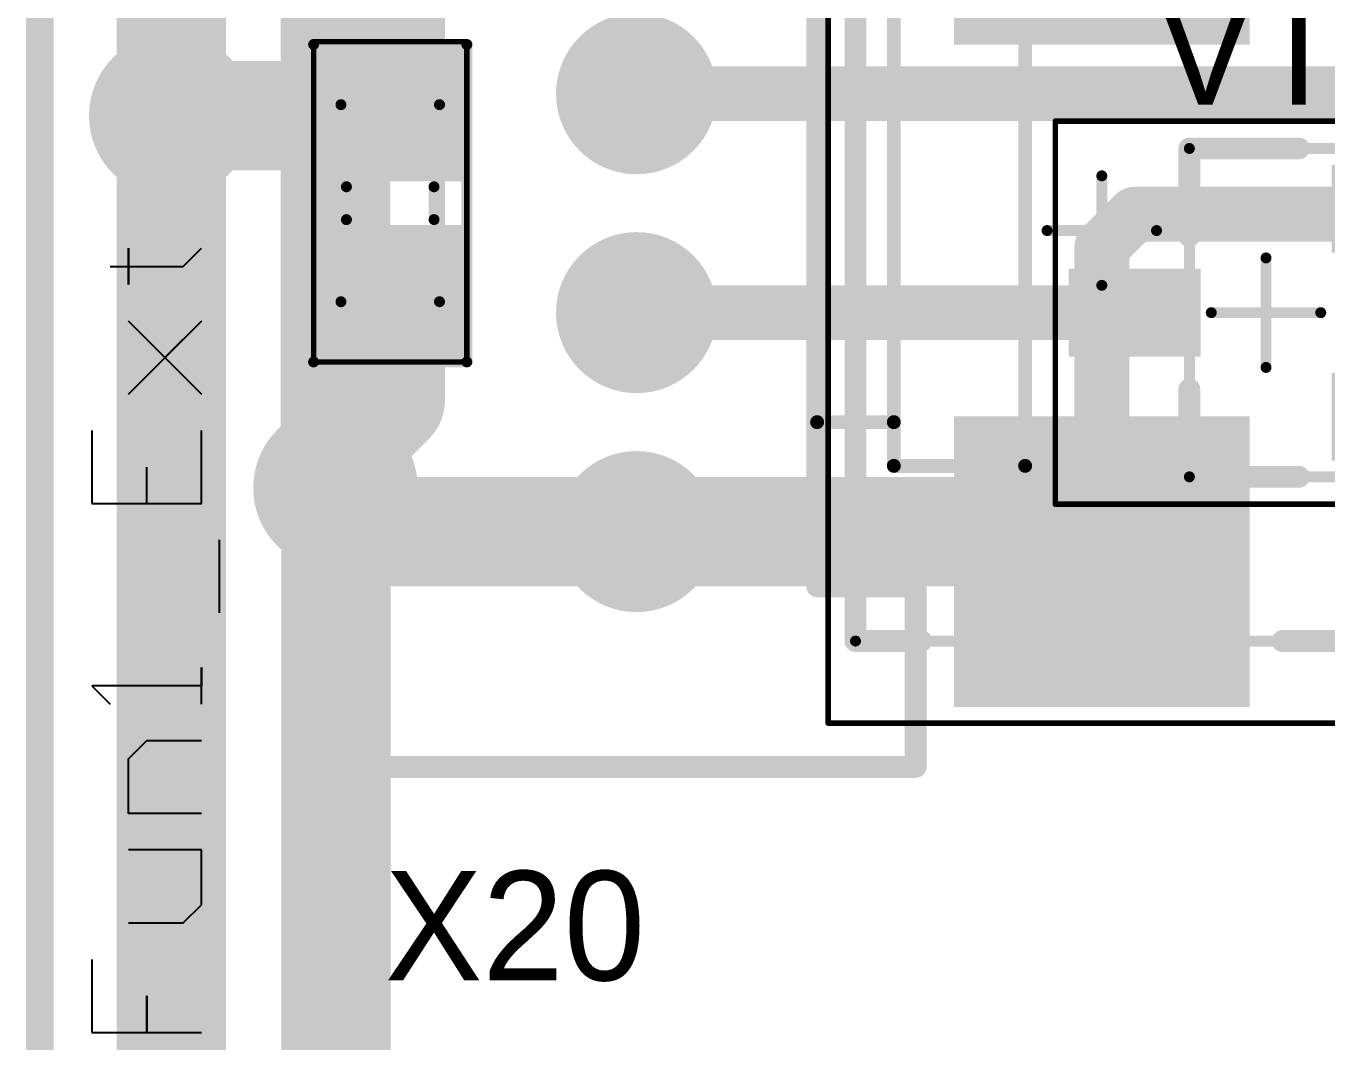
# Model space of a CAD drawing. Header units: millimetres. Extents: x 29 to 180, y 30 to 200.
# Drawn here: x 29.87 to 41.76, y 171.74 to 181.02 of the extents above; entities that cross this region are included whole.
import ezdxf

# ---------------------------------------------------------------- set-up
doc = ezdxf.new("R2010")
doc.units = ezdxf.units.MM
for name, color, linetype in [('BottomLayer', 5, 'Continuous'), ('BottomOverlay', 54, 'Continuous'), ('BottomPaste', 16, 'Continuous'), ('BottomSolder', 6, 'Continuous'), ('Mechanical1', 6, 'Continuous'), ('Mechanical13', 56, 'Continuous'), ('Mechanical15', 56, 'Continuous'), ('MultiLayer', 9, 'Continuous'), ('PadHoleLayer', 156, 'Continuous'), ('TopLayer', 1, 'Continuous'), ('TopOverlay', 2, 'Continuous'), ('TopPaste', 8, 'Continuous'), ('TopSolder', 216, 'Continuous'), ('ViaHoleLayer', 16, 'Continuous')]:
    doc.layers.add(name, color=color, linetype=linetype)

# ---------------------------------------------------------------- blocks, each defined once
blk = doc.blocks.new('TAJD_B_340')
at = {"layer": 'BottomLayer'}
for points in [[(-4.24999912, 1.25000004), (-4.24999912, -1.25000004), (-1.80000148, 1.25000004), (-1.80000148, -1.25000004)], [(1.80000148, 1.25000004), (1.80000148, -1.25000004), (4.24999912, 1.25000004), (4.24999912, -1.25000004)]]:
    blk.add_solid(points, dxfattribs=at)
at = {"layer": 'BottomOverlay'}
for p, q in [((-0.11723878, 5.70740032), (-0.11723878, 5.040950039999999)), ((-0.45046392, 5.37417518), (0.21598636, 5.37417518))]:
    blk.add_line(p, q, dxfattribs=at)
at = {"layer": 'BottomOverlay', "const_width": 0.1999996}
for points in [[(-3.75000012, 1.64999924), (-3.75000012, 2.25000058)], [(3.75000012, 2.25000058), (-3.75000012, 2.25000058)], [(3.75000012, 1.64999924), (3.75000012, 2.25000058)], [(-3.75000012, -2.25000058), (-3.75000012, -1.64999924)], [(3.75000012, -2.25000058), (3.75000012, -1.64999924)], [(3.75000012, -2.25000058), (-3.75000012, -2.25000058)]]:
    blk.add_lwpolyline(points, dxfattribs=at)
at = {"layer": 'BottomOverlay', "const_width": 0.0999998}
for points in [[(-3.80000002, 2.25000058, 1), (-3.70000022, 2.25000058, 1)], [(-3.80000002, 2.25000058, 1), (-3.70000022, 2.25000058, 1)], [(3.70000022, 2.25000058, 1), (3.80000002, 2.25000058, 1)], [(3.70000022, 2.25000058, 1), (3.80000002, 2.25000058, 1)], [(-3.80000002, 1.64999924, 1), (-3.70000022, 1.64999924, 1)], [(3.70000022, 1.64999924, 1), (3.80000002, 1.64999924, 1)], [(-3.80000002, -1.64999924, 1), (-3.70000022, -1.64999924, 1)], [(3.70000022, -1.64999924, 1), (3.80000002, -1.64999924, 1)], [(-3.80000002, -2.25000058, 1), (-3.70000022, -2.25000058, 1)], [(-3.80000002, -2.25000058, 1), (-3.70000022, -2.25000058, 1)], [(3.70000022, -2.25000058, 1), (3.80000002, -2.25000058, 1)], [(3.70000022, -2.25000058, 1), (3.80000002, -2.25000058, 1)]]:
    blk.add_lwpolyline(points, format="xyb", close=True, dxfattribs=at)
at = {"layer": 'BottomPaste'}
for points in [[(-4.24999912, 1.25000004), (-4.24999912, -1.25000004), (-1.80000148, 1.25000004), (-1.80000148, -1.25000004)], [(1.80000148, 1.25000004), (1.80000148, -1.25000004), (4.24999912, 1.25000004), (4.24999912, -1.25000004)]]:
    blk.add_solid(points, dxfattribs=at)
at = {"layer": 'BottomSolder'}
for points in [[(-4.351599119999999, 1.35160004), (-4.351599119999999, -1.35160004), (-1.69840148, 1.35160004), (-1.69840148, -1.35160004)], [(1.69840148, 1.35160004), (1.69840148, -1.35160004), (4.351599119999999, 1.35160004), (4.351599119999999, -1.35160004)]]:
    blk.add_solid(points, dxfattribs=at)
at = {"layer": 'Mechanical13', "const_width": 0.0999998}
for points in [[(3.75000012, 2.25000058), (-3.75000012, 2.25000058)], [(-3.75000012, -2.25000058), (-3.75000012, 2.25000058)], [(3.75000012, -2.25000058), (3.75000012, 2.25000058)], [(3.75000012, -2.25000058), (-3.75000012, -2.25000058)]]:
    blk.add_lwpolyline(points, dxfattribs=at)
at = {"layer": 'Mechanical13', "const_width": 0.0499999}
for points in [[(-3.7749988, 2.25000058, 1), (-3.72500144, 2.25000058, 1)], [(-3.7749988, 2.25000058, 1), (-3.72500144, 2.25000058, 1)], [(3.72500144, 2.25000058, 1), (3.7749988, 2.25000058, 1)], [(3.72500144, 2.25000058, 1), (3.7749988, 2.25000058, 1)], [(-3.7749988, -2.25000058, 1), (-3.72500144, -2.25000058, 1)], [(-3.7749988, -2.25000058, 1), (-3.72500144, -2.25000058, 1)], [(3.72500144, -2.25000058, 1), (3.7749988, -2.25000058, 1)], [(3.72500144, -2.25000058, 1), (3.7749988, -2.25000058, 1)]]:
    blk.add_lwpolyline(points, format="xyb", close=True, dxfattribs=at)
at = {"layer": 'Mechanical13'}
blk.add_solid([(-3.75024904, -2.25000058), (-2.7414982, -2.25000058), (-3.75024904, 2.25000058), (-2.7414982, 2.25000058)], dxfattribs=at)
at = {"layer": 'Mechanical15'}
for points, const_width in [([(4.49999862, 2.50000008), (-4.50000116, 2.50000008)], 0.0499999), ([(-4.50000116, -2.50000008), (-4.50000116, 2.50000008)], 0.0499999), ([(4.49999862, -2.50000008), (4.49999862, 2.50000008)], 0.0499999), ([(0, -0.499999), (0, 0.499999)], 0.0999998), ([(0.499999, 0), (-0.50000154, 0)], 0.0999998), ([(4.49999862, -2.50000008), (-4.50000116, -2.50000008)], 0.0499999)]:
    blk.add_lwpolyline(points, dxfattribs=dict(at, const_width=const_width))
for points, const_width in [([(-4.5125005, 2.50000008, 1), (-4.487501819999999, 2.50000008, 1)], 0.02499868), ([(-4.5125005, 2.50000008, 1), (-4.487501819999999, 2.50000008, 1)], 0.02499868), ([(4.48749928, 2.50000008, 1), (4.51249796, 2.50000008, 1)], 0.02499868), ([(4.48749928, 2.50000008, 1), (4.51249796, 2.50000008, 1)], 0.02499868), ([(-0.02499868, 0.499999, 1), (0.02499868, 0.499999, 1)], 0.0499999), ([(-0.52500022, 0, 1), (-0.47500286, 0, 1)], 0.0499999), ([(0.47500032, 0, 1), (0.52499768, 0, 1)], 0.0499999), ([(-0.02499868, -0.499999, 1), (0.02499868, -0.499999, 1)], 0.0499999), ([(-4.5125005, -2.50000008, 1), (-4.487501819999999, -2.50000008, 1)], 0.02499868), ([(-4.5125005, -2.50000008, 1), (-4.487501819999999, -2.50000008, 1)], 0.02499868), ([(4.48749928, -2.50000008, 1), (4.51249796, -2.50000008, 1)], 0.02499868), ([(4.48749928, -2.50000008, 1), (4.51249796, -2.50000008, 1)], 0.02499868)]:
    blk.add_lwpolyline(points, format="xyb", close=True, dxfattribs=dict(at, const_width=const_width))
blk = doc.blocks.new('SMD_C_0603_B_341')
at = {"layer": 'BottomLayer'}
for points in [[(-1.29999994, 0.5499989), (-1.29999994, -0.5499989), (-0.30000194, 0.5499989), (-0.30000194, -0.5499989)], [(0.2999994, 0.5499989), (0.2999994, -0.5499989), (1.2999974, 0.5499989), (1.2999974, -0.5499989)]]:
    blk.add_solid(points, dxfattribs=at)
at = {"layer": 'BottomOverlay', "const_width": 0.0999998}
for points in [[(-1.44999964, -0.7000011399999999), (-1.44999964, 0.7000011399999999)], [(1.44999964, 0.7000011399999999), (-1.44999964, 0.7000011399999999)], [(1.44999964, -0.7000011399999999), (1.44999964, 0.7000011399999999)], [(0.1499997, 0.40000174), (-0.1499997, 0.40000174)], [(0.1499997, -0.3999992), (-0.1499997, -0.3999992)], [(1.44999964, -0.7000011399999999), (-1.44999964, -0.7000011399999999)]]:
    blk.add_lwpolyline(points, dxfattribs=at)
at = {"layer": 'BottomOverlay', "const_width": 0.0499999}
for points in [[(-1.47499832, 0.7000011399999999, 1), (-1.42500096, 0.7000011399999999, 1)], [(-1.47499832, 0.7000011399999999, 1), (-1.42500096, 0.7000011399999999, 1)], [(1.42500096, 0.7000011399999999, 1), (1.47499832, 0.7000011399999999, 1)], [(1.42500096, 0.7000011399999999, 1), (1.47499832, 0.7000011399999999, 1)], [(-0.17499838, 0.40000174, 1), (-0.12500102, 0.40000174, 1)], [(0.12500102, 0.40000174, 1), (0.17499838, 0.40000174, 1)], [(-0.17499838, -0.3999992, 1), (-0.12500102, -0.3999992, 1)], [(0.12500102, -0.3999992, 1), (0.17499838, -0.3999992, 1)], [(-1.47499832, -0.7000011399999999, 1), (-1.42500096, -0.7000011399999999, 1)], [(-1.47499832, -0.7000011399999999, 1), (-1.42500096, -0.7000011399999999, 1)], [(1.42500096, -0.7000011399999999, 1), (1.47499832, -0.7000011399999999, 1)], [(1.42500096, -0.7000011399999999, 1), (1.47499832, -0.7000011399999999, 1)]]:
    blk.add_lwpolyline(points, format="xyb", close=True, dxfattribs=at)
at = {"layer": 'BottomPaste'}
for points in [[(-1.29999994, 0.5499989), (-1.29999994, -0.5499989), (-0.30000194, 0.5499989), (-0.30000194, -0.5499989)], [(0.2999994, 0.5499989), (0.2999994, -0.5499989), (1.2999974, 0.5499989), (1.2999974, -0.5499989)]]:
    blk.add_solid(points, dxfattribs=at)
at = {"layer": 'BottomSolder'}
for points in [[(-1.40159994, 0.6515989), (-1.40159994, -0.6515989), (-0.19840194, 0.6515989), (-0.19840194, -0.6515989)], [(0.1983994, 0.6515989), (0.1983994, -0.6515989), (1.4015974, 0.6515989), (1.4015974, -0.6515989)]]:
    blk.add_solid(points, dxfattribs=at)
at = {"layer": 'Mechanical13', "const_width": 0.0999998}
for points in [[(-0.90000074, -0.4499991), (-0.90000074, 0.45000164)], [(0.8999982, 0.45000164), (-0.90000074, 0.45000164)], [(0.8999982, -0.4499991), (0.8999982, 0.45000164)], [(0.8999982, -0.4499991), (-0.90000074, -0.4499991)]]:
    blk.add_lwpolyline(points, dxfattribs=at)
at = {"layer": 'Mechanical13', "const_width": 0.0499999}
for points in [[(-0.9249994199999999, 0.45000164, 1), (-0.8750020599999999, 0.45000164, 1)], [(-0.9249994199999999, 0.45000164, 1), (-0.8750020599999999, 0.45000164, 1)], [(0.8749995199999999, 0.45000164, 1), (0.9249968799999999, 0.45000164, 1)], [(0.8749995199999999, 0.45000164, 1), (0.9249968799999999, 0.45000164, 1)], [(-0.9249994199999999, -0.4499991, 1), (-0.8750020599999999, -0.4499991, 1)], [(-0.9249994199999999, -0.4499991, 1), (-0.8750020599999999, -0.4499991, 1)], [(0.8749995199999999, -0.4499991, 1), (0.9249968799999999, -0.4499991, 1)], [(0.8749995199999999, -0.4499991, 1), (0.9249968799999999, -0.4499991, 1)]]:
    blk.add_lwpolyline(points, format="xyb", close=True, dxfattribs=at)
at = {"layer": 'Mechanical15', "const_width": 0.0499999}
for points in [[(-1.47500086, -0.7000011399999999), (-1.47500086, 0.7000011399999999)], [(1.44999964, 0.7000011399999999), (-1.47500086, 0.7000011399999999)], [(1.44999964, -0.7000011399999999), (1.44999964, 0.7000011399999999)], [(1.44999964, -0.7000011399999999), (-1.47500086, -0.7000011399999999)]]:
    blk.add_lwpolyline(points, dxfattribs=at)
at = {"layer": 'Mechanical15', "const_width": 0.02499868}
for points in [[(-1.4875002, 0.7000011399999999, 1), (-1.46250152, 0.7000011399999999, 1)], [(-1.4875002, 0.7000011399999999, 1), (-1.46250152, 0.7000011399999999, 1)], [(1.4375003, 0.7000011399999999, 1), (1.46249898, 0.7000011399999999, 1)], [(1.4375003, 0.7000011399999999, 1), (1.46249898, 0.7000011399999999, 1)], [(-1.4875002, -0.7000011399999999, 1), (-1.46250152, -0.7000011399999999, 1)], [(-1.4875002, -0.7000011399999999, 1), (-1.46250152, -0.7000011399999999, 1)], [(1.4375003, -0.7000011399999999, 1), (1.46249898, -0.7000011399999999, 1)], [(1.4375003, -0.7000011399999999, 1), (1.46249898, -0.7000011399999999, 1)]]:
    blk.add_lwpolyline(points, format="xyb", close=True, dxfattribs=at)
blk = doc.blocks.new('SOT23_3_567')
at = {"layer": 'Mechanical13', "const_width": 0.0999998}
for points in [[(0.6999985999999999, 1.49999954), (-0.7000011399999999, 1.49999954)], [(-0.7000011399999999, 1.49999954), (-0.7000011399999999, -1.49999954)], [(0.6999985999999999, 1.49999954), (0.6999985999999999, -1.49999954)], [(0.6999985999999999, -1.49999954), (-0.7000011399999999, -1.49999954)]]:
    blk.add_lwpolyline(points, dxfattribs=at)
at = {"layer": 'Mechanical13', "const_width": 0.0499999}
for points in [[(-0.72499982, 1.49999954, 1), (-0.67500246, 1.49999954, 1)], [(-0.72499982, 1.49999954, 1), (-0.67500246, 1.49999954, 1)], [(0.67499992, 1.49999954, 1), (0.72499728, 1.49999954, 1)], [(0.67499992, 1.49999954, 1), (0.72499728, 1.49999954, 1)], [(-0.72499982, -1.49999954, 1), (-0.67500246, -1.49999954, 1)], [(-0.72499982, -1.49999954, 1), (-0.67500246, -1.49999954, 1)], [(0.67499992, -1.49999954, 1), (0.72499728, -1.49999954, 1)], [(0.67499992, -1.49999954, 1), (0.72499728, -1.49999954, 1)]]:
    blk.add_lwpolyline(points, format="xyb", close=True, dxfattribs=at)
at = {"layer": 'Mechanical15'}
for points, const_width in [([(1.92499996, 1.75000158), (-1.92499996, 1.75000158)], 0.0499999), ([(-1.92499996, 1.75000158), (-1.92499996, -1.74999904)], 0.0499999), ([(1.92499996, 1.75000158), (1.92499996, -1.74999904)], 0.0499999), ([(0, 0.50000154), (0, -0.499999)], 0.0999998), ([(0.499999, 0), (-0.499999, 0)], 0.0999998), ([(1.92499996, -1.74999904), (-1.92499996, -1.74999904)], 0.0499999)]:
    blk.add_lwpolyline(points, dxfattribs=dict(at, const_width=const_width))
for points, const_width in [([(-1.9374993, 1.75000158, 1), (-1.91250062, 1.75000158, 1)], 0.02499868), ([(-1.9374993, 1.75000158, 1), (-1.91250062, 1.75000158, 1)], 0.02499868), ([(1.91250062, 1.75000158, 1), (1.9374993, 1.75000158, 1)], 0.02499868), ([(1.91250062, 1.75000158, 1), (1.9374993, 1.75000158, 1)], 0.02499868), ([(-0.02499868, 0.50000154, 1), (0.02499868, 0.50000154, 1)], 0.0499999), ([(-0.52499768, 0, 1), (-0.47500032, 0, 1)], 0.0499999), ([(0.47500032, 0, 1), (0.52499768, 0, 1)], 0.0499999), ([(-0.02499868, -0.499999, 1), (0.02499868, -0.499999, 1)], 0.0499999), ([(-1.9374993, -1.74999904, 1), (-1.91250062, -1.74999904, 1)], 0.02499868), ([(-1.9374993, -1.74999904, 1), (-1.91250062, -1.74999904, 1)], 0.02499868), ([(1.91250062, -1.74999904, 1), (1.9374993, -1.74999904, 1)], 0.02499868), ([(1.91250062, -1.74999904, 1), (1.9374993, -1.74999904, 1)], 0.02499868)]:
    blk.add_lwpolyline(points, format="xyb", close=True, dxfattribs=dict(at, const_width=const_width))
at = {"layer": 'TopLayer'}
for points in [[(-0.7000011399999999, 0.6500012399999999), (-0.7000011399999999, 1.25000004), (-1.69999914, 0.6500012399999999), (-1.69999914, 1.25000004)], [(1.69999914, -0.2999994), (1.69999914, 0.2999994), (0.7000011399999999, -0.2999994), (0.7000011399999999, 0.2999994)], [(-0.7000011399999999, -1.2499975), (-0.7000011399999999, -0.6499986999999999), (-1.69999914, -1.2499975), (-1.69999914, -0.6499986999999999)]]:
    blk.add_solid(points, dxfattribs=at)
at = {"layer": 'TopOverlay'}
for points, const_width in [([(-1.07499912, 1.80000148, 1), (-1.32500116, 1.80000148, 1)], 0.2499995), ([(-1.3875004, 1.80000148, 1), (-1.26250192, 1.80000148, 1)], 0.12499848), ([(-1.13749836, 1.80000148, 1), (-1.01249988, 1.80000148, 1)], 0.12499848), ([(-0.3499993, 1.49999954, 1), (-0.2499995, 1.49999954, 1)], 0.0999998), ([(0.6499986999999999, 1.49999954, 1), (0.7499985, 1.49999954, 1)], 0.0999998), ([(0.6499986999999999, 1.49999954, 1), (0.7499985, 1.49999954, 1)], 0.0999998), ([(0.6499986999999999, 0.7000011399999999, 1), (0.7499985, 0.7000011399999999, 1)], 0.0999998), ([(0.6499986999999999, -0.6999985999999999, 1), (0.7499985, -0.6999985999999999, 1)], 0.0999998), ([(-0.3499993, -1.49999954, 1), (-0.2499995, -1.49999954, 1)], 0.0999998), ([(0.6499986999999999, -1.49999954, 1), (0.7499985, -1.49999954, 1)], 0.0999998), ([(0.6499986999999999, -1.49999954, 1), (0.7499985, -1.49999954, 1)], 0.0999998)]:
    blk.add_lwpolyline(points, format="xyb", close=True, dxfattribs=dict(at, const_width=const_width))
at = {"layer": 'TopOverlay', "const_width": 0.1999996}
for points in [[(0.6999985999999999, 1.49999954), (-0.2999994, 1.49999954)], [(0.6999985999999999, 1.49999954), (0.6999985999999999, 0.7000011399999999)], [(0.6999985999999999, -0.6999985999999999), (0.6999985999999999, -1.49999954)], [(0.6999985999999999, -1.49999954), (-0.2999994, -1.49999954)]]:
    blk.add_lwpolyline(points, dxfattribs=at)
at = {"layer": 'TopPaste'}
for points in [[(-0.7000011399999999, 0.6500012399999999), (-0.7000011399999999, 1.25000004), (-1.69999914, 0.6500012399999999), (-1.69999914, 1.25000004)], [(1.69999914, -0.2999994), (1.69999914, 0.2999994), (0.7000011399999999, -0.2999994), (0.7000011399999999, 0.2999994)], [(-0.7000011399999999, -1.2499975), (-0.7000011399999999, -0.6499986999999999), (-1.69999914, -1.2499975), (-1.69999914, -0.6499986999999999)]]:
    blk.add_solid(points, dxfattribs=at)
at = {"layer": 'TopSolder'}
for points in [[(-0.59840114, 0.54840124), (-0.59840114, 1.35160004), (-1.80159914, 0.54840124), (-1.80159914, 1.35160004)], [(1.80159914, -0.4015994), (1.80159914, 0.4015994), (0.59840114, -0.4015994), (0.59840114, 0.4015994)], [(-0.59840114, -1.3515975), (-0.59840114, -0.5483987), (-1.80159914, -1.3515975), (-1.80159914, -0.5483987)]]:
    blk.add_solid(points, dxfattribs=at)
blk = doc.blocks.new('35362_0450_594')
at = {"layer": 'BottomLayer', "const_width": 0.6095999999999999}
for points in [[(-6.30470418, 0, 1), (-5.69510418, 0, 1)], [(-4.30445418, 0, 1), (-3.69485418, 0, 1)], [(-2.30462582, 0, 1), (-1.69502582, 0, 1)]]:
    blk.add_lwpolyline(points, format="xyb", close=True, dxfattribs=at)
at = {"layer": 'BottomLayer'}
blk.add_solid([(-0.6095999999999999, -0.6095999999999999), (0.6095999999999999, -0.6095999999999999), (-0.6095999999999999, 0.6095999999999999), (0.6095999999999999, 0.6095999999999999)], dxfattribs=at)
at = {"layer": 'BottomSolder', "const_width": 0.7357516399999999}
for points in [[(-6.36778, 0, 1), (-5.63202836, 0, 1)], [(-4.367529999999999, 0, 1), (-3.63177836, 0, 1)], [(-2.36770164, 0, 1), (-1.63195, 0, 1)]]:
    blk.add_lwpolyline(points, format="xyb", close=True, dxfattribs=at)
at = {"layer": 'BottomSolder'}
blk.add_solid([(-0.7357516399999999, -0.7357516399999999), (0.7357516399999999, -0.7357516399999999), (-0.7357516399999999, 0.7357516399999999), (0.7357516399999999, 0.7357516399999999)], dxfattribs=at)
at = {"layer": 'PadHoleLayer', "const_width": 0.4064}
for points in [[(-6.20310418, 0, 1), (-5.79670418, 0, 1)], [(-4.20285418, 0, 1), (-3.79645418, 0, 1)], [(-2.20302582, 0, 1), (-1.79662582, 0, 1)], [(-0.2032, 0, 1), (0.2032, 0, 1)]]:
    blk.add_lwpolyline(points, format="xyb", close=True, dxfattribs=at)
at = {"layer": 'TopLayer', "const_width": 0.6095999999999999}
for points in [[(-6.30470418, 0, 1), (-5.69510418, 0, 1)], [(-4.30445418, 0, 1), (-3.69485418, 0, 1)], [(-2.30462582, 0, 1), (-1.69502582, 0, 1)]]:
    blk.add_lwpolyline(points, format="xyb", close=True, dxfattribs=at)
at = {"layer": 'TopLayer'}
blk.add_solid([(-0.6095999999999999, -0.6095999999999999), (0.6095999999999999, -0.6095999999999999), (-0.6095999999999999, 0.6095999999999999), (0.6095999999999999, 0.6095999999999999)], dxfattribs=at)
at = {"layer": 'TopOverlay'}
for points, const_width in [([(-1.00000308, 4.27500034), (-2.54e-06, 3.2749998)], 0.254), ([(-1.00000308, 4.27500034), (0.9999979999999999, 4.27500034)], 0.254), ([(0.9999979999999999, 4.27500034), (-2.54e-06, 3.2749998)], 0.254), ([(-8.14959, 2.94978582), (2.14968582, 2.94978582)], 0.19981418), ([(-8.14959, 2.94978582), (-8.14959, -2.54973582)], 0.19981418), ([(2.14968582, 2.94978582), (2.14968582, -2.54973582)], 0.19981418), ([(-6.49986, -1.64973), (-6.49986, -2.54973582)], 0.19981418), ([(-6.49986, -1.64973), (0.34967418, -1.64973)], 0.19981418), ([(-4.999989999999999, -1.64973), (-1.14977418, -1.64973)], 0.127), ([(-4.999989999999999, -1.64973), (-4.999989999999999, -2.34992418)], 0.127), ([(-1.14977418, -1.64973), (-1.14977418, -2.34992418)], 0.127), ([(0.34967418, -1.64973), (0.34967418, -2.54973582)], 0.19981418), ([(-5.399615819999999, -2.34992418), (-5.399615819999999, -3.54965)], 0.127), ([(-5.399615819999999, -2.34992418), (-0.7996758199999999, -2.34992418)], 0.127), ([(-4.999989999999999, -2.34992418), (-1.14977418, -2.34992418)], 0.127), ([(-0.7996758199999999, -2.34992418), (-0.7996758199999999, -3.54965)], 0.127), ([(-8.14959, -2.54973582), (-6.49986, -2.54973582)], 0.19981418), ([(0.34967418, -2.54973582), (2.14968582, -2.54973582)], 0.19981418), ([(-5.399615819999999, -3.54965), (-0.7996758199999999, -3.54965)], 0.127)]:
    blk.add_lwpolyline(points, dxfattribs=dict(at, const_width=const_width))
for points, const_width in [([(-1.06350308, 4.27500034, 1), (-0.9365030799999999, 4.27500034, 1)], 0.127), ([(-1.06350308, 4.27500034, 1), (-0.9365030799999999, 4.27500034, 1)], 0.127), ([(0.9364979999999999, 4.27500034, 1), (1.063498, 4.27500034, 1)], 0.127), ([(0.9364979999999999, 4.27500034, 1), (1.063498, 4.27500034, 1)], 0.127), ([(-0.06350254, 3.2749998, 1), (0.06349745999999999, 3.2749998, 1)], 0.127), ([(-0.06350254, 3.2749998, 1), (0.06349745999999999, 3.2749998, 1)], 0.127), ([(-8.19954418, 2.94978582, 1), (-8.09963582, 2.94978582, 1)], 0.09990581999999999), ([(-8.19954418, 2.94978582, 1), (-8.09963582, 2.94978582, 1)], 0.09990581999999999), ([(2.09973164, 2.94978582, 1), (2.19964, 2.94978582, 1)], 0.09990581999999999), ([(2.09973164, 2.94978582, 1), (2.19964, 2.94978582, 1)], 0.09990581999999999), ([(-6.549814179999999, -1.64973, 1), (-6.44990582, -1.64973, 1)], 0.09990581999999999), ([(-6.549814179999999, -1.64973, 1), (-6.44990582, -1.64973, 1)], 0.09990581999999999), ([(-5.03174, -1.64973, 1), (-4.96824, -1.64973, 1)], 0.0635), ([(-5.03174, -1.64973, 1), (-4.96824, -1.64973, 1)], 0.0635), ([(-1.18152418, -1.64973, 1), (-1.11802418, -1.64973, 1)], 0.0635), ([(-1.18152418, -1.64973, 1), (-1.11802418, -1.64973, 1)], 0.0635), ([(0.29972, -1.64973, 1), (0.39962836, -1.64973, 1)], 0.09990581999999999), ([(0.29972, -1.64973, 1), (0.39962836, -1.64973, 1)], 0.09990581999999999), ([(-5.43136582, -2.34992418, 1), (-5.36786582, -2.34992418, 1)], 0.0635), ([(-5.43136582, -2.34992418, 1), (-5.36786582, -2.34992418, 1)], 0.0635), ([(-5.03174, -2.34992418, 1), (-4.96824, -2.34992418, 1)], 0.0635), ([(-5.03174, -2.34992418, 1), (-4.96824, -2.34992418, 1)], 0.0635), ([(-1.18152418, -2.34992418, 1), (-1.11802418, -2.34992418, 1)], 0.0635), ([(-1.18152418, -2.34992418, 1), (-1.11802418, -2.34992418, 1)], 0.0635), ([(-0.83142582, -2.34992418, 1), (-0.76792582, -2.34992418, 1)], 0.0635), ([(-0.83142582, -2.34992418, 1), (-0.76792582, -2.34992418, 1)], 0.0635), ([(-8.19954418, -2.54973582, 1), (-8.09963582, -2.54973582, 1)], 0.09990581999999999), ([(-8.19954418, -2.54973582, 1), (-8.09963582, -2.54973582, 1)], 0.09990581999999999), ([(-6.549814179999999, -2.54973582, 1), (-6.44990582, -2.54973582, 1)], 0.09990581999999999), ([(-6.549814179999999, -2.54973582, 1), (-6.44990582, -2.54973582, 1)], 0.09990581999999999), ([(0.29972, -2.54973582, 1), (0.39962836, -2.54973582, 1)], 0.09990581999999999), ([(0.29972, -2.54973582, 1), (0.39962836, -2.54973582, 1)], 0.09990581999999999), ([(2.09973164, -2.54973582, 1), (2.19964, -2.54973582, 1)], 0.09990581999999999), ([(2.09973164, -2.54973582, 1), (2.19964, -2.54973582, 1)], 0.09990581999999999), ([(-5.43136582, -3.54965, 1), (-5.36786582, -3.54965, 1)], 0.0635), ([(-5.43136582, -3.54965, 1), (-5.36786582, -3.54965, 1)], 0.0635), ([(-0.83142582, -3.54965, 1), (-0.76792582, -3.54965, 1)], 0.0635), ([(-0.83142582, -3.54965, 1), (-0.76792582, -3.54965, 1)], 0.0635)]:
    blk.add_lwpolyline(points, format="xyb", close=True, dxfattribs=dict(at, const_width=const_width))
at = {"layer": 'TopSolder', "const_width": 0.7357516399999999}
for points in [[(-6.36778, 0, 1), (-5.63202836, 0, 1)], [(-4.367529999999999, 0, 1), (-3.63177836, 0, 1)], [(-2.36770164, 0, 1), (-1.63195, 0, 1)]]:
    blk.add_lwpolyline(points, format="xyb", close=True, dxfattribs=at)
at = {"layer": 'TopSolder'}
blk.add_solid([(-0.7357516399999999, -0.7357516399999999), (0.7357516399999999, -0.7357516399999999), (-0.7357516399999999, 0.7357516399999999), (0.7357516399999999, 0.7357516399999999)], dxfattribs=at)

msp = doc.modelspace()

# ---------------------------------------------------------------- linework, layer by layer
at = {"layer": 'BottomLayer'}
for points, const_width in [([(33.19999964, 180.20000028), (33.19999964, 181.69999982)], 1.00000054), ([(31.2000011, 180.20000028), (33.19999964, 180.20000028)], 1.00000054), ([(39.69999934, 178.9999976), (40.00000382, 179.30000208)], 0.499999), ([(40.00000382, 179.30000208), (43.6000017, 179.30000208)], 0.499999), ([(39.69999934, 176.12499954), (39.69999934, 178.9999976)], 0.499999), ([(33.19999964, 177.6000004), (33.19999964, 178.60000094)], 1.00000054), ([(32.70000064, 177.1000014), (33.19999964, 177.6000004)], 1.00000054), ([(32.70000064, 176.800002), (32.70000064, 177.1000014)], 1.00000054), ([(32.70000064, 176.800002), (33.10008112, 176.39992152)], 1.00000054), ([(33.10008112, 176.39992152), (35.45000022, 176.39992152)], 1.00000054), ([(35.45000022, 176.39992152), (39.40008122, 176.39992152)], 1.00000054), ([(39.40008122, 176.39992152), (39.60000208, 176.20000066)], 1.00000054)]:
    msp.add_lwpolyline(points, dxfattribs=dict(at, const_width=const_width))
for points, const_width in [([(30.87500048, 180.20000028, 1), (31.52500172, 180.20000028, 1)], 0.6499986999999999), ([(30.9500016, 180.20000028, 1), (31.4500006, 180.20000028, 1)], 0.499999), ([(32.95000014, 180.20000028, 1), (33.44999914, 180.20000028, 1)], 0.499999), ([(32.95000014, 180.20000028, 1), (33.44999914, 180.20000028, 1)], 0.499999), ([(39.87500534, 179.30000208, 1), (40.1250023, 179.30000208, 1)], 0.2499995), ([(39.87500534, 179.30000208, 1), (40.1250023, 179.30000208, 1)], 0.2499995), ([(39.57500086, 178.9999976, 1), (39.82499782, 178.9999976, 1)], 0.2499995), ([(39.57500086, 178.9999976, 1), (39.82499782, 178.9999976, 1)], 0.2499995), ([(32.95000014, 178.60000094, 1), (33.44999914, 178.60000094, 1)], 0.499999), ([(32.95000014, 177.6000004, 1), (33.44999914, 177.6000004, 1)], 0.499999), ([(32.95000014, 177.6000004, 1), (33.44999914, 177.6000004, 1)], 0.499999), ([(32.45000114, 177.1000014, 1), (32.95000014, 177.1000014, 1)], 0.499999), ([(32.45000114, 177.1000014, 1), (32.95000014, 177.1000014, 1)], 0.499999), ([(32.37500002, 176.800002, 1), (33.02500126, 176.800002, 1)], 0.6499986999999999), ([(32.45000114, 176.800002, 1), (32.95000014, 176.800002, 1)], 0.499999), ([(32.45000114, 176.800002, 1), (32.95000014, 176.800002, 1)], 0.499999), ([(32.85008162, 176.39992152, 1), (33.35008062, 176.39992152, 1)], 0.499999), ([(32.85008162, 176.39992152, 1), (33.35008062, 176.39992152, 1)], 0.499999), ([(35.20000072, 176.39992152, 1), (35.69999972, 176.39992152, 1)], 0.499999), ([(35.20000072, 176.39992152, 1), (35.69999972, 176.39992152, 1)], 0.499999), ([(39.15008172, 176.39992152, 1), (39.65008072, 176.39992152, 1)], 0.499999), ([(39.15008172, 176.39992152, 1), (39.65008072, 176.39992152, 1)], 0.499999), ([(39.35000257999999, 176.20000066, 1), (39.85000158, 176.20000066, 1)], 0.499999), ([(39.57500086, 176.12499954, 1), (39.82499782, 176.12499954, 1)], 0.2499995)]:
    msp.add_lwpolyline(points, format="xyb", close=True, dxfattribs=dict(at, const_width=const_width))
at = {"layer": 'BottomSolder', "const_width": 0.7515987}
for points in [[(30.82420048, 180.20000028, 1), (31.57580172, 180.20000028, 1)], [(32.32420002, 176.800002, 1), (33.07580126, 176.800002, 1)]]:
    msp.add_lwpolyline(points, format="xyb", close=True, dxfattribs=at)
at = {"layer": 'Mechanical1', "const_width": 0.254}
msp.add_lwpolyline([(30.00000096, 30.00000096), (30.00000096, 200.00000132)], dxfattribs=at)
at = {"layer": 'MultiLayer', "const_width": 0.6499986999999999}
for points in [[(30.87500048, 180.20000028, 1), (31.52500172, 180.20000028, 1)], [(32.37500002, 176.800002, 1), (33.02500126, 176.800002, 1)]]:
    msp.add_lwpolyline(points, format="xyb", close=True, dxfattribs=at)
at = {"layer": 'TopLayer'}
for points, const_width in [([(31.2000011, 180.20000028), (31.2000011, 185.20000298)], 1.00000054), ([(32.70000064, 176.800002), (32.70000064, 183.84951038)], 1.00000054), ([(31.2000011, 115.20000074), (31.2000011, 180.20000028)], 1.00000054), ([(35.45000022, 180.39999988), (46.00000198, 180.39999988)], 0.499999), ([(35.45000022, 178.40017152), (39.90017166, 178.40017152)], 0.499999), ([(32.70000064, 176.800002), (32.70400368, 176.79599896)], 1.00000054), ([(32.70400368, 164.00400524), (32.70400368, 176.79599896)], 1.00000054)]:
    msp.add_lwpolyline(points, dxfattribs=dict(at, const_width=const_width))
for points, const_width in [([(30.87500048, 180.20000028, 1), (31.52500172, 180.20000028, 1)], 0.6499986999999999), ([(30.9500016, 180.20000028, 1), (31.4500006, 180.20000028, 1)], 0.499999), ([(30.9500016, 180.20000028, 1), (31.4500006, 180.20000028, 1)], 0.499999), ([(35.32500174, 180.39999988, 1), (35.57499869999999, 180.39999988, 1)], 0.2499995), ([(35.32500174, 178.40017152, 1), (35.57499869999999, 178.40017152, 1)], 0.2499995), ([(39.77517318, 178.40017152, 1), (40.02517014, 178.40017152, 1)], 0.2499995), ([(32.37500002, 176.800002, 1), (33.02500126, 176.800002, 1)], 0.6499986999999999), ([(32.45000114, 176.800002, 1), (32.95000014, 176.800002, 1)], 0.499999), ([(32.45000114, 176.800002, 1), (32.95000014, 176.800002, 1)], 0.499999), ([(32.45400418, 176.79599896, 1), (32.95400318, 176.79599896, 1)], 0.499999), ([(32.45400418, 176.79599896, 1), (32.95400318, 176.79599896, 1)], 0.499999)]:
    msp.add_lwpolyline(points, format="xyb", close=True, dxfattribs=dict(at, const_width=const_width))
at = {"layer": 'TopOverlay'}
for p, q in [((30.80855154, 178.6561324), (30.80855154, 178.98935754)), ((30.80855154, 178.98935754), (30.80855154, 178.82274624)), ((31.30838798, 178.82274624), (31.47500182, 178.98935754)), ((30.6419377, 178.82274624), (30.80855154, 178.82274624)), ((30.80855154, 178.82274624), (30.80855154, 178.6561324)), ((30.80855154, 178.82274624), (31.30838798, 178.82274624)), ((30.80855154, 177.65645444), (31.47500182, 178.32290472)), ((31.14177668, 177.98967958), (30.80855154, 178.32290472)), ((30.80855154, 178.32290472), (31.47500182, 177.65645444)), ((31.47500182, 178.32290472), (31.14177668, 177.98967958)), ((30.47532386, 177.32322676), (30.47532386, 176.65677648)), ((31.47500182, 176.65677648), (31.47500182, 177.32322676)), ((30.97516284, 176.65677648), (30.97516284, 176.99000162)), ((30.47532386, 176.65677648), (31.47500182, 176.65677648)), ((31.64161566, 175.65709852), (31.64161566, 176.3235488)), ((31.47500182, 174.8240344), (31.47500182, 175.15725954)), ((31.47500182, 175.15725954), (31.47500182, 174.99064824)), ((31.47500182, 174.99064824), (30.47532386, 174.99064824)), ((30.47532386, 174.99064824), (30.6419377, 174.8240344)), ((30.80855154, 174.32419542), (30.97516284, 174.49080672)), ((30.97516284, 174.49080672), (31.47500182, 174.49080672)), ((30.80855154, 173.82435644), (30.80855154, 174.32419542)), ((31.47500182, 173.82435644), (30.80855154, 173.82435644)), ((31.47500182, 173.49112876), (30.80855154, 173.49112876)), ((31.47500182, 172.99129232), (31.47500182, 173.49112876)), ((31.30838798, 172.82467848), (31.47500182, 172.99129232)), ((30.80855154, 172.82467848), (31.30838798, 172.82467848)), ((30.47532386, 172.4914508), (30.47532386, 171.82500052)), ((30.97516284, 171.82500052), (30.97516284, 172.15822566)), ((30.97516284, 172.15822566), (30.97516284, 171.82500052)), ((30.47532386, 171.82500052), (30.97516284, 171.82500052)), ((30.97516284, 171.82500052), (31.47500182, 171.82500052))]:
    msp.add_line(p, q, dxfattribs=at)
at = {"layer": 'TopSolder', "const_width": 0.7515987}
for points in [[(30.82420048, 180.20000028, 1), (31.57580172, 180.20000028, 1)], [(32.32420002, 176.800002, 1), (33.07580126, 176.800002, 1)]]:
    msp.add_lwpolyline(points, format="xyb", close=True, dxfattribs=at)
at = {"layer": 'ViaHoleLayer', "const_width": 0.3499993}
for points in [[(31.02500018, 180.20000028, 1), (31.37500202, 180.20000028, 1)], [(32.52499972, 176.800002, 1), (32.87500156, 176.800002, 1)]]:
    msp.add_lwpolyline(points, format="xyb", close=True, dxfattribs=at)

# ---------------------------------------------------------------- block references
for name, p, rotation in [('35362_0450_594', (35.45000022, 182.3998257), 90), ('TAJD_B_340', (39.69999934, 179.14999984), 270), ('SMD_C_0603_B_341', (33.19999964, 179.39999934), 270), ('SOT23_3_567', (41.20000142, 178.40000134), 180)]:
    msp.add_blockref(name, p, dxfattribs=dict(rotation=rotation))

# ---------------------------------------------------------------- texts
at = {"layer": 'TopOverlay'}
for s, p in [('VT10', (40.20000088, 180.30000008)), ('X20', (33.14999974, 172.30000084))]:
    msp.add_text(s, height=1.00000054, dxfattribs=at).set_placement(p)

doc.saveas('drawing.dxf')
